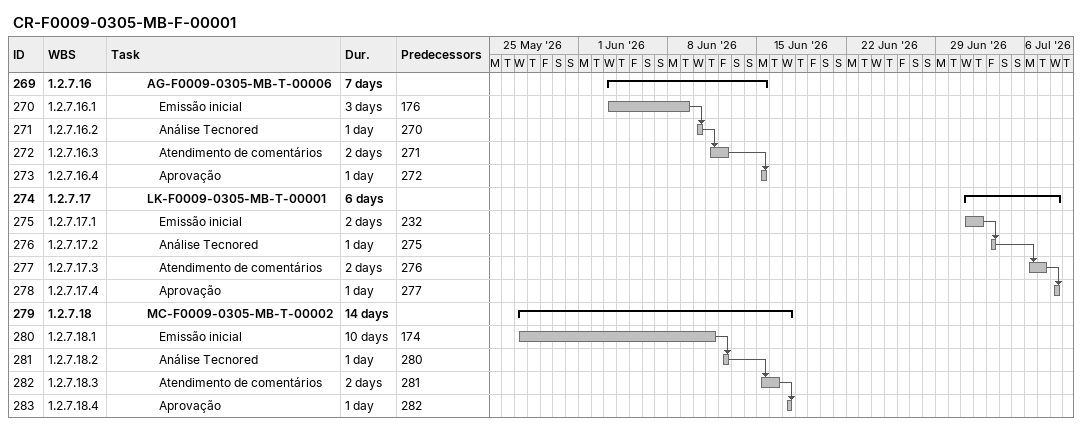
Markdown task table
CR-F0009-0305-MB-F-00001

| ID | WBS | Task | Duration | Start | Finish | Predecessors |
|---|---|---|---|---|---|---|
| 269 | 1.2.7.16 | **AG-F0009-0305-MB-T-00006** | 7d | 2026-06-03 | 2026-06-15 |  |
| 270 | 1.2.7.16.1 | Emissão inicial | 3d | 2026-06-03 | 2026-06-09 | 176 |
| 271 | 1.2.7.16.2 | Análise Tecnored | 1d | 2026-06-10 | 2026-06-10 | 270 |
| 272 | 1.2.7.16.3 | Atendimento de comentários | 2d | 2026-06-11 | 2026-06-12 | 271 |
| 273 | 1.2.7.16.4 | Aprovação | 1d | 2026-06-15 | 2026-06-15 | 272 |
| 274 | 1.2.7.17 | **LK-F0009-0305-MB-T-00001** | 6d | 2026-07-01 | 2026-07-08 |  |
| 275 | 1.2.7.17.1 | Emissão inicial | 2d | 2026-07-01 | 2026-07-02 | 232 |
| 276 | 1.2.7.17.2 | Análise Tecnored | 1d | 2026-07-03 | 2026-07-03 | 275 |
| 277 | 1.2.7.17.3 | Atendimento de comentários | 2d | 2026-07-06 | 2026-07-07 | 276 |
| 278 | 1.2.7.17.4 | Aprovação | 1d | 2026-07-08 | 2026-07-08 | 277 |
| 279 | 1.2.7.18 | **MC-F0009-0305-MB-T-00002** | 14d | 2026-05-27 | 2026-06-17 |  |
| 280 | 1.2.7.18.1 | Emissão inicial | 10d | 2026-05-27 | 2026-06-11 | 174 |
| 281 | 1.2.7.18.2 | Análise Tecnored | 1d | 2026-06-12 | 2026-06-12 | 280 |
| 282 | 1.2.7.18.3 | Atendimento de comentários | 2d | 2026-06-15 | 2026-06-16 | 281 |
| 283 | 1.2.7.18.4 | Aprovação | 1d | 2026-06-17 | 2026-06-17 | 282 |
